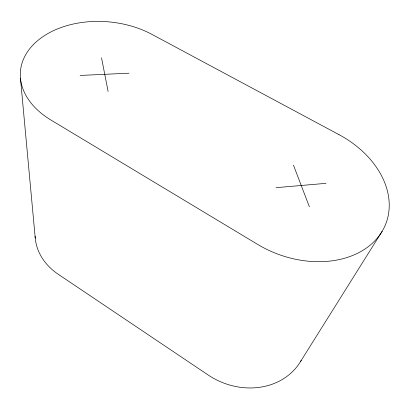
<?xml version="1.0" encoding="UTF-8"?>
<svg xmlns="http://www.w3.org/2000/svg" width="409" height="409" viewBox="0 0 409 409"><rect width="100%" height="100%" fill="white"/><g stroke="black" fill="none" stroke-linecap="round" stroke-linejoin="round"><path stroke-width="0.61" d="M300.595 361.438L382.159 231.284M276.024 187.675L326.019 183.339M80.113 75.445L129.014 73.191M293.447 165.129L309.368 206.775M101.539 57.827L108.104 91.478M20.45 78.206L35.246 238.135M301.218 360.375A67.076 58.047 26.8 0 1 208.069 374.946L58.252 274.281A62.623 51.227 1.5 0 1 35.113 236.29M338.954 134.617L151.872 34.351A83.242 56.693 4.8 0 0 37.413 40.839A83.242 56.693 4.8 0 0 50.874 119.995L257.573 244.367A91.089 67.219 21 0 0 379.312 235.548A91.089 67.219 21 0 0 338.954 134.617"/></g></svg>
